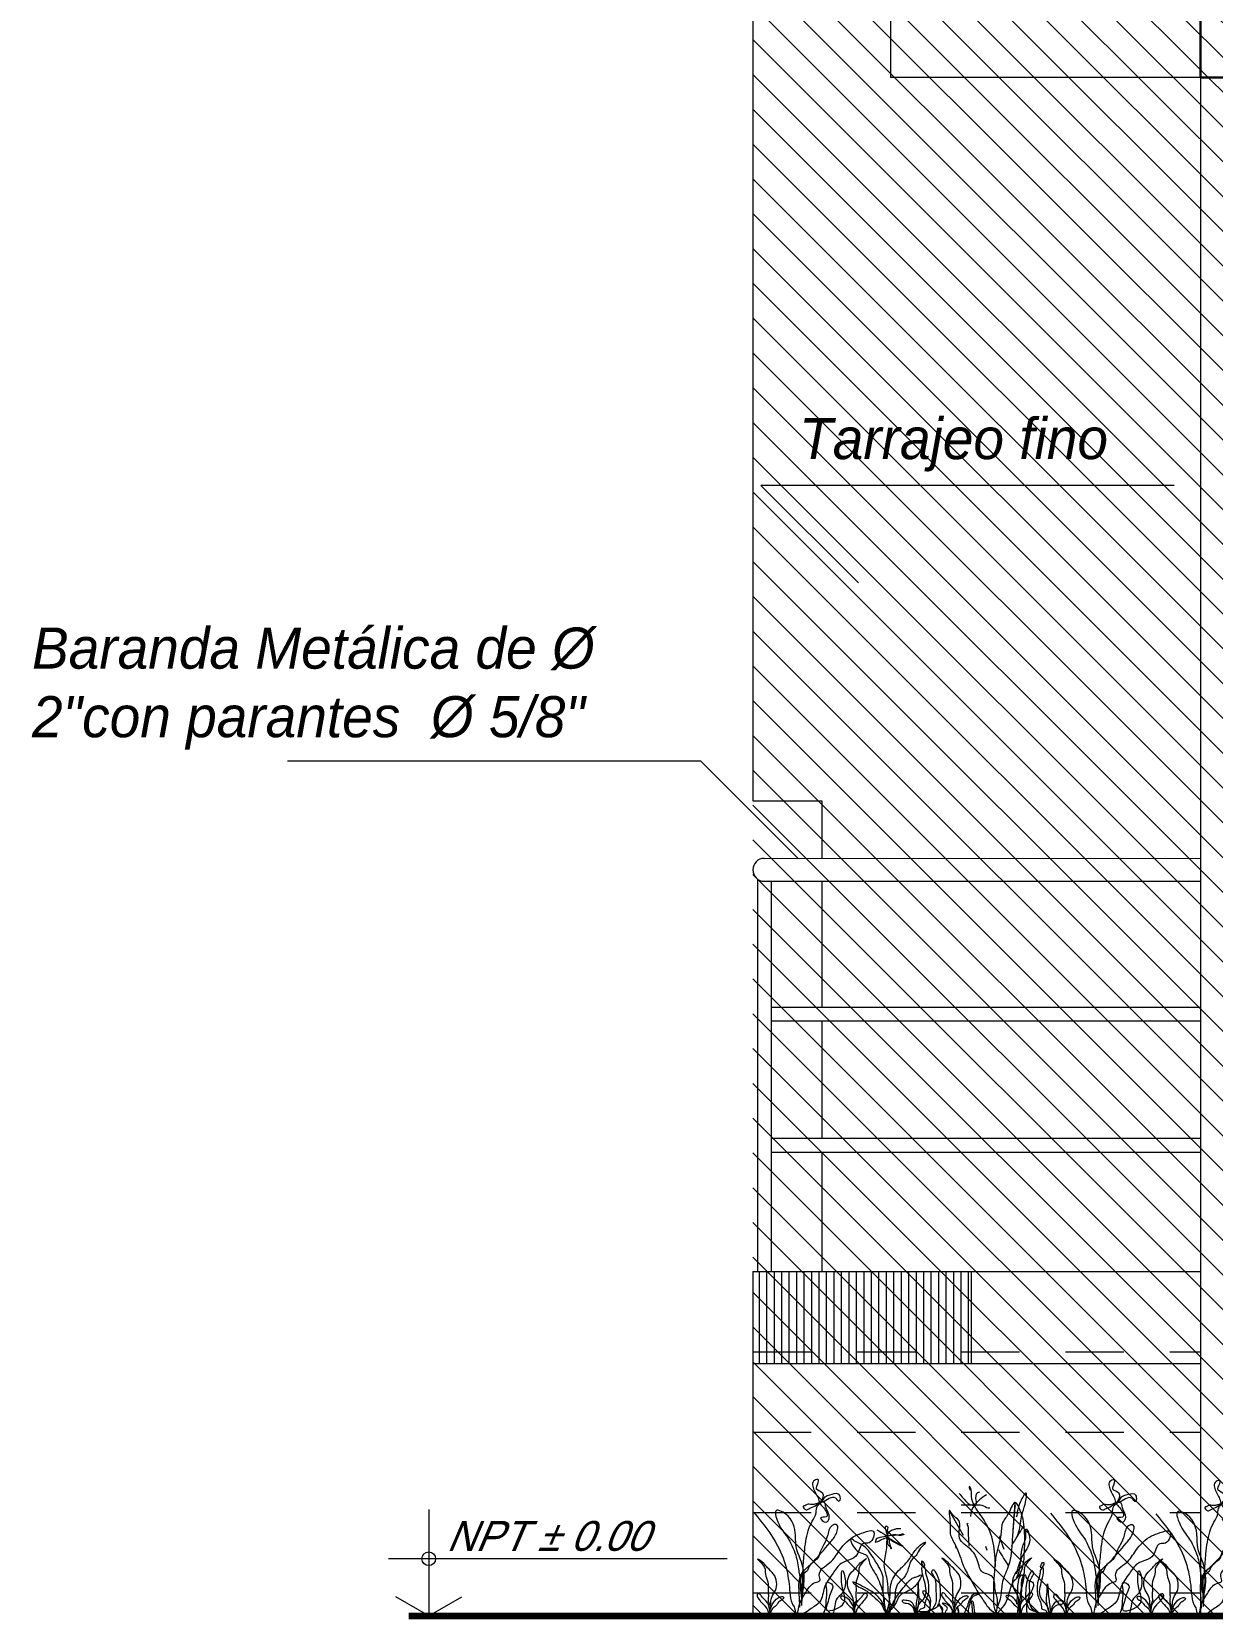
# Model space of a CAD drawing. Header units: millimetres. Extents: x 3779 to 7711, y 1445 to 3132.
# Drawn here: x 3983.797 to 3986.368, y 1451.941 to 1455.395 of the extents above; entities that cross this region are included whole.
import ezdxf

# ---------------------------------------------------------------- set-up
doc = ezdxf.new("R2010")
doc.units = ezdxf.units.MM
doc.linetypes.add('HIDDEN', pattern=[9.525, 6.35, -3.175])
for name, color, linetype, lineweight in [('pluma 0.0', 33, 'Continuous', 0), ('pluma 0.5', 41, 'Continuous', 5), ('pluma 1', 1, 'Continuous', 9), ('pluma 12', 30, 'Continuous', 120), ('pluma 3', 251, 'Continuous', 30), ('proyecciones', 32, 'HIDDEN', 9), ('TEXTO', 7, 'Continuous', 9), ('TEXTURAS', 35, 'Continuous', 5), ('VEJETACION', 3, 'Continuous', 9)]:
    doc.layers.add(name, color=color, linetype=linetype, lineweight=lineweight)
doc.styles.add('nombreambiente', font='stylu.ttf', dxfattribs={"oblique": 20})
doc.styles.get("Standard").update_dxf_attribs({"font": 'arial.ttf'})

# ---------------------------------------------------------------- blocks, each defined once
blk = doc.blocks.new('JGJGHJ')
at = {"layer": 'VEJETACION', "color": 84, "linetype": 'Continuous', "lineweight": 5, "ltscale": 0.1}
for p, q in [((1136.4493, 440.5533), (1136.4448, 440.4939)), ((1136.3074, 440.5352), (1136.3366, 440.4833)), ((1136.3457, 440.5081), (1136.3477, 440.5094)), ((1136.3484, 440.4998), (1136.3457, 440.5081)), ((1136.3485, 440.487), (1136.3484, 440.4998)), ((1136.3499, 440.4593), (1136.3485, 440.487)), ((1136.4164, 440.4783), (1136.4176, 440.4819)), ((1136.426, 440.4522), (1136.4164, 440.4783)), ((1136.3216, 440.4546), (1136.3206, 440.4582)), ((1136.3892, 440.45), (1136.3865, 440.4582))]:
    blk.add_line(p, q, dxfattribs=at)
for points in [[(1135.9813, 440.3262), (1135.9801, 440.3543), (1135.983, 440.3949), (1136.0048, 440.42), (1136.0472, 440.4671), (1136.0607, 440.487), (1136.0616, 440.5057), (1136.0543, 440.5057), (1136.042, 440.4837), (1136.0337, 440.4629), (1136.0275, 440.4514), (1136.0203, 440.4336), (1136.0006, 440.4137), (1135.9976, 440.4064), (1135.9872, 440.397), (1135.9853, 440.3574), (1135.9903, 440.3981), (1135.9733, 440.4584), (1135.9711, 440.4886), (1135.9448, 440.5332), (1135.9312, 440.5373), (1135.9387, 440.5009), (1135.9576, 440.4729), (1135.9639, 440.4604), (1135.9724, 440.4396), (1135.9788, 440.4063), (1135.9831, 440.3772), (1135.9854, 440.3314), (1135.9864, 440.3449), (1135.9882, 440.4095), (1135.9911, 440.4449), (1135.9941, 440.4699), (1136.0084, 440.5138), (1136.0167, 440.5315), (1136.0197, 440.5471), (1136.0218, 440.5492), (1136.0239, 440.5513), (1136.027, 440.5534), (1136.0363, 440.567), (1136.0467, 440.5712), (1136.0644, 440.5734), (1136.0686, 440.5661), (1136.0666, 440.5568), (1136.0595, 440.5635), (1136.0448, 440.5628), (1136.0312, 440.5555), (1136.0259, 440.5545), (1136.0066, 440.5497), (1135.997, 440.5502), (1135.992, 440.5474), (1135.9885, 440.5459), (1135.9948, 440.5387), (1136.001, 440.5408), (1136.0052, 440.5429), (1136.0176, 440.5492), (1136.0228, 440.5534), (1136.028, 440.5576), (1136.0311, 440.5743), (1136.0177, 440.5835), (1136.021, 440.5976), (1136.0215, 440.6034), (1136.0132, 440.6023), (1136.0123, 440.5815), (1136.0228, 440.5586), (1136.0239, 440.5544), (1136.0326, 440.5431), (1136.0383, 440.5228), (1136.0261, 440.5211), (1136.0387, 440.5118), (1136.0439, 440.516), (1136.0374, 440.5472), (1136.0353, 440.5535), (1136.028, 440.5545), (1136.0249, 440.5534)], [(1136.3281, 440.5742), (1136.347, 440.5532), (1136.3517, 440.5497), (1136.3611, 440.5486), (1136.3775, 440.5486), (1136.3916, 440.5429), (1136.3951, 440.5429)], [(1136.4075, 440.414), (1136.4025, 440.4667), (1136.3823, 440.5158), (1136.3551, 440.5684), (1136.3527, 440.586), (1136.3503, 440.5895), (1136.3515, 440.5813)], [(1136.3726, 440.5767), (1136.368, 440.5755), (1136.3645, 440.5591), (1136.3646, 440.5497), (1136.3587, 440.5439), (1136.3564, 440.5403), (1136.3541, 440.5333), (1136.353, 440.5239)], [(1136.6267, 440.3257), (1136.6255, 440.3538), (1136.6284, 440.3944), (1136.6502, 440.4195), (1136.6927, 440.4666), (1136.7061, 440.4865), (1136.707, 440.5052), (1136.6997, 440.5052), (1136.6874, 440.4833), (1136.6791, 440.4624), (1136.6729, 440.4509), (1136.6657, 440.4332), (1136.646, 440.4133), (1136.643, 440.406), (1136.6326, 440.3965), (1136.6307, 440.357), (1136.6357, 440.3976), (1136.6187, 440.4579), (1136.6165, 440.4881), (1136.5902, 440.5327), (1136.5766, 440.5368), (1136.5841, 440.5004), (1136.603, 440.4724), (1136.6093, 440.4599), (1136.6178, 440.4392), (1136.6242, 440.4059), (1136.6285, 440.3767), (1136.6309, 440.3309), (1136.6318, 440.3445), (1136.6336, 440.409), (1136.6365, 440.4445), (1136.6395, 440.4695), (1136.6539, 440.5133), (1136.6621, 440.531), (1136.6651, 440.5467), (1136.6672, 440.5488), (1136.6693, 440.5509), (1136.6724, 440.553), (1136.6817, 440.5665), (1136.6921, 440.5708), (1136.7098, 440.5729), (1136.714, 440.5657), (1136.712, 440.5563), (1136.7049, 440.563), (1136.6903, 440.5624), (1136.6766, 440.5551), (1136.6714, 440.554), (1136.652, 440.5492), (1136.6424, 440.5497), (1136.6374, 440.5469), (1136.6339, 440.5455), (1136.6402, 440.5382), (1136.6464, 440.5403), (1136.6506, 440.5424), (1136.663, 440.5487), (1136.6682, 440.5529), (1136.6734, 440.5571), (1136.6765, 440.5738), (1136.6631, 440.5831), (1136.6664, 440.5972), (1136.6669, 440.6029), (1136.6586, 440.6018), (1136.6577, 440.581), (1136.6682, 440.5581), (1136.6693, 440.554), (1136.678, 440.5426), (1136.6837, 440.5224), (1136.6715, 440.5207), (1136.6841, 440.5114), (1136.6893, 440.5156), (1136.6829, 440.5468), (1136.6807, 440.553), (1136.6734, 440.554), (1136.6703, 440.5529)], [(1136.8559, 440.324), (1136.8547, 440.3521), (1136.8577, 440.3927), (1136.8794, 440.4178), (1136.9219, 440.4649), (1136.9353, 440.4848), (1136.9363, 440.5035), (1136.929, 440.5035), (1136.9166, 440.4816), (1136.9084, 440.4607), (1136.9022, 440.4492), (1136.895, 440.4315), (1136.8753, 440.4116), (1136.8722, 440.4043), (1136.8618, 440.3948), (1136.8599, 440.3553), (1136.8649, 440.3959), (1136.8479, 440.4562), (1136.8457, 440.4864), (1136.8194, 440.531), (1136.8058, 440.5351), (1136.8133, 440.4987), (1136.8322, 440.4707), (1136.8386, 440.4582), (1136.847, 440.4375), (1136.8534, 440.4042), (1136.8577, 440.375), (1136.8601, 440.3292), (1136.861, 440.3428), (1136.8628, 440.4073), (1136.8657, 440.4428), (1136.8687, 440.4678), (1136.8831, 440.5116), (1136.8913, 440.5293), (1136.8944, 440.545), (1136.8964, 440.5471), (1136.8985, 440.5492), (1136.9016, 440.5513), (1136.9109, 440.5649), (1136.9213, 440.5691), (1136.939, 440.5713), (1136.9432, 440.564), (1136.9412, 440.5546), (1136.9341, 440.5613), (1136.9195, 440.5607), (1136.9058, 440.5534), (1136.9006, 440.5523), (1136.8812, 440.5475), (1136.8717, 440.548), (1136.8666, 440.5452), (1136.8631, 440.5438), (1136.8694, 440.5365), (1136.8756, 440.5386), (1136.8798, 440.5407), (1136.8923, 440.5471), (1136.8975, 440.5512), (1136.9026, 440.5554), (1136.9057, 440.5721), (1136.8923, 440.5814), (1136.8956, 440.5955), (1136.8962, 440.6012), (1136.8878, 440.6001), (1136.8869, 440.5793), (1136.8974, 440.5565), (1136.8985, 440.5523), (1136.9072, 440.5409), (1136.9129, 440.5207), (1136.9008, 440.519), (1136.9133, 440.5097), (1136.9185, 440.5139), (1136.9121, 440.5451), (1136.91, 440.5513), (1136.9027, 440.5523), (1136.8995, 440.5513)], [(1136.4093, 440.3117), (1136.4099, 440.3193), (1136.4118, 440.3421), (1136.4067, 440.3644), (1136.4003, 440.3931), (1136.3769, 440.4045), (1136.3703, 440.4209), (1136.3537, 440.4518), (1136.329, 440.477), (1136.3272, 440.5155), (1136.314, 440.528), (1136.3077, 440.5369), (1136.3085, 440.5102), (1136.3089, 440.4861), (1136.3203, 440.4608), (1136.3296, 440.4385), (1136.3379, 440.4155), (1136.3536, 440.3859), (1136.3715, 440.355), (1136.3868, 440.3324), (1136.3987, 440.3189), (1136.4109, 440.3114), (1136.4103, 440.3124), (1136.4116, 440.3147)], [(1136.3879, 440.571), (1136.3727, 440.5603), (1136.3599, 440.5497), (1136.3505, 440.5485), (1136.3458, 440.5485), (1136.3329, 440.5484)], [(1136.4101, 440.3108), (1136.4149, 440.3168), (1136.429, 440.3347), (1136.4372, 440.3561), (1136.4478, 440.3835), (1136.456, 440.3918), (1136.4643, 440.4061), (1136.4701, 440.4394), (1136.4711, 440.4691), (1136.4673, 440.5177), (1136.4612, 440.5367), (1136.4504, 440.5545), (1136.4363, 440.5318), (1136.4233, 440.5116), (1136.4187, 440.4842), (1136.4141, 440.4605), (1136.4083, 440.4367), (1136.4049, 440.4034), (1136.4027, 440.3678), (1136.4028, 440.3405), (1136.4053, 440.3227), (1136.4113, 440.3096), (1136.4113, 440.3108), (1136.4137, 440.312)], [(1136.4498, 440.5478), (1136.4437, 440.4725), (1136.4358, 440.4168), (1136.4229, 440.3824), (1136.4181, 440.348), (1136.4133, 440.3316), (1136.4101, 440.3234)], [(1135.8817, 440.5317), (1135.9329, 440.46), (1135.9528, 440.4061), (1135.9596, 440.3586), (1135.9647, 440.3341), (1135.9696, 440.3243), (1135.9713, 440.3178), (1135.9729, 440.3145)], [(1136.5272, 440.5312), (1136.5783, 440.4595), (1136.5982, 440.4056), (1136.605, 440.3582), (1136.6101, 440.3337), (1136.615, 440.3239), (1136.6167, 440.3173), (1136.6184, 440.3141)], [(1136.7564, 440.5295), (1136.8075, 440.4578), (1136.8274, 440.4039), (1136.8342, 440.3565), (1136.8393, 440.332), (1136.8443, 440.3222), (1136.8459, 440.3156), (1136.8476, 440.3124)], [(1135.9754, 440.3087), (1135.9771, 440.3161), (1135.9823, 440.3383), (1135.994, 440.3581), (1136.0148, 440.3801), (1136.0247, 440.3846), (1136.0236, 440.3957), (1136.0467, 440.4235), (1136.0677, 440.4503), (1136.102, 440.4821), (1136.1206, 440.4891), (1136.1412, 440.4917), (1136.1323, 440.4666), (1136.1198, 440.465), (1136.1055, 440.4405), (1136.0712, 440.4215), (1136.0535, 440.4003), (1136.0348, 440.3691), (1136.0246, 440.3383), (1136.0032, 440.3214), (1135.9877, 440.3123), (1135.9737, 440.3089), (1135.9747, 440.3096), (1135.9741, 440.3122)], [(1136.1699, 440.3052), (1136.1668, 440.3232), (1136.1526, 440.3482), (1136.1224, 440.3691), (1136.0963, 440.3809), (1136.1104, 440.37), (1136.1174, 440.367), (1136.1275, 440.3611), (1136.1456, 440.3461), (1136.1597, 440.3312), (1136.1617, 440.3272), (1136.1738, 440.3102), (1136.1798, 440.3233), (1136.1847, 440.3363), (1136.2066, 440.3685), (1136.2195, 440.3836), (1136.2285, 440.3906), (1136.2355, 440.3927), (1136.2465, 440.3957), (1136.2455, 440.3927), (1136.2366, 440.3777), (1136.2296, 440.3696), (1136.2146, 440.3605), (1136.1987, 440.3514), (1136.1907, 440.3364), (1136.1798, 440.3213), (1136.1758, 440.3173), (1136.1718, 440.3122), (1136.1747, 440.3313), (1136.1805, 440.3804), (1136.1994, 440.4095), (1136.2163, 440.4266), (1136.2322, 440.4497), (1136.2522, 440.4669), (1136.2542, 440.4679), (1136.2412, 440.4508), (1136.2343, 440.4387), (1136.2263, 440.4317), (1136.2174, 440.4096), (1136.2075, 440.3905), (1136.1965, 440.3795), (1136.1896, 440.3644), (1136.1788, 440.3273), (1136.1738, 440.3253), (1136.1718, 440.3212), (1136.1625, 440.3713), (1136.1624, 440.3923), (1136.1441, 440.4292), (1136.1209, 440.4592), (1136.0998, 440.4711), (1136.0928, 440.475), (1136.1029, 440.4521), (1136.116, 440.4441), (1136.1261, 440.4392), (1136.1332, 440.4222), (1136.1433, 440.4032), (1136.1494, 440.3922), (1136.1575, 440.3732), (1136.1646, 440.3422), (1136.1657, 440.3302), (1136.1678, 440.3182), (1136.1708, 440.3122), (1136.1728, 440.3142), (1136.1746, 440.3553), (1136.1724, 440.3833), (1136.1652, 440.4177), (1136.1701, 440.4514), (1136.171, 440.4674), (1136.1769, 440.4915), (1136.1859, 440.4956), (1136.1889, 440.4966), (1136.1919, 440.4976), (1136.1939, 440.4976), (1136.1989, 440.4976), (1136.2009, 440.4976)], [(1136.1486, 440.4947), (1136.1665, 440.4843), (1136.1818, 440.4717), (1136.2013, 440.4608), (1136.2039, 440.4598), (1136.1713, 440.4796), (1136.2027, 440.4855), (1136.2054, 440.486), (1136.2069, 440.4855), (1136.208, 440.4855), (1136.2059, 440.4839), (1136.1902, 440.4839), (1136.1686, 440.4801), (1136.1513, 440.4768), (1136.1477, 440.4747), (1136.1461, 440.47), (1136.1456, 440.4689), (1136.154, 440.4711), (1136.166, 440.4764), (1136.1708, 440.479), (1136.1718, 440.4806), (1136.1717, 440.489), (1136.1717, 440.5021), (1136.1701, 440.5026), (1136.1723, 440.4785), (1136.1718, 440.4727), (1136.1724, 440.4644), (1136.1745, 440.4617), (1136.1777, 440.4581), (1136.1788, 440.4549), (1136.1798, 440.4534), (1136.1809, 440.4539), (1136.1798, 440.4565), (1136.1782, 440.4612), (1136.1761, 440.468), (1136.175, 440.4754), (1136.1734, 440.4764), (1136.1729, 440.478), (1136.1723, 440.4796)], [(1136.4421, 440.4594), (1136.4681, 440.5021)], [(1136.6208, 440.3082), (1136.6225, 440.3156), (1136.6278, 440.3378), (1136.6394, 440.3576), (1136.6602, 440.3796), (1136.6701, 440.3841), (1136.669, 440.3952), (1136.6921, 440.4231), (1136.7131, 440.4498), (1136.7474, 440.4816), (1136.766, 440.4887), (1136.7866, 440.4912), (1136.7777, 440.4661), (1136.7652, 440.4645), (1136.7509, 440.44), (1136.7166, 440.421), (1136.6989, 440.3998), (1136.6802, 440.3687), (1136.6701, 440.3378), (1136.6486, 440.321), (1136.6331, 440.3118), (1136.6191, 440.3084), (1136.6201, 440.3092), (1136.6195, 440.3118)], [(1136.85, 440.3065), (1136.8518, 440.3139), (1136.857, 440.3362), (1136.8687, 440.3559), (1136.8894, 440.378), (1136.8994, 440.3824), (1136.8982, 440.3935), (1136.9214, 440.4214), (1136.9423, 440.4481), (1136.9766, 440.4799), (1136.9952, 440.487), (1137.0159, 440.4895), (1137.0069, 440.4644), (1136.9944, 440.4628), (1136.9801, 440.4383), (1136.9458, 440.4193), (1136.9281, 440.3981), (1136.9094, 440.367), (1136.8993, 440.3361), (1136.8778, 440.3193), (1136.8623, 440.3101), (1136.8484, 440.3067), (1136.8493, 440.3075), (1136.8488, 440.3101)], [(1136.4358, 440.4168), (1136.4143, 440.451)], [(1135.9152, 440.305), (1135.9156, 440.3176), (1135.9213, 440.3324), (1135.9338, 440.3466), (1135.9412, 440.3493), (1135.9438, 440.3493), (1135.9459, 440.3482), (1135.9438, 440.3435), (1135.9355, 440.3377), (1135.9308, 440.3314), (1135.9234, 440.325), (1135.9182, 440.3161), (1135.9162, 440.3072), (1135.9156, 440.3192), (1135.9076, 440.3396), (1135.8992, 440.3485), (1135.8939, 440.3548), (1135.8902, 440.3553), (1135.8886, 440.3537), (1135.895, 440.3401), (1135.8966, 440.338), (1135.9093, 440.3234), (1135.9125, 440.3161), (1135.9162, 440.3072), (1135.9162, 440.3093), (1135.9176, 440.3303), (1135.9202, 440.3481), (1135.928, 440.3628), (1135.9241, 440.3985), (1135.9109, 440.4121), (1135.9025, 440.4215), (1135.8893, 440.4308), (1135.9041, 440.4131), (1135.9063, 440.3984), (1135.9116, 440.3816), (1135.9122, 440.3601), (1135.9128, 440.3507), (1135.9134, 440.336), (1135.9155, 440.3323), (1135.9166, 440.3255), (1135.9161, 440.3203), (1135.9157, 440.3056)], [(1136.1012, 440.306), (1136.1007, 440.3186), (1136.0948, 440.3333), (1136.0821, 440.3474), (1136.0748, 440.35), (1136.0721, 440.35), (1136.07, 440.3489), (1136.0722, 440.3442), (1136.0806, 440.3385), (1136.0854, 440.3322), (1136.0927, 440.3259), (1136.098, 440.317), (1136.1002, 440.3081), (1136.1006, 440.3202), (1136.1084, 440.3407), (1136.1168, 440.3497), (1136.122, 440.356), (1136.1257, 440.3565), (1136.1272, 440.355), (1136.121, 440.3413), (1136.1194, 440.3392), (1136.1069, 440.3244), (1136.1038, 440.3171), (1136.1002, 440.3081), (1136.1002, 440.3102), (1136.0985, 440.3312), (1136.0958, 440.349), (1136.0878, 440.3637), (1136.0913, 440.3994), (1136.1044, 440.4131), (1136.1127, 440.4226), (1136.1258, 440.4321), (1136.1112, 440.4142), (1136.1092, 440.3995), (1136.104, 440.3827), (1136.1036, 440.3611), (1136.1031, 440.3517), (1136.1027, 440.337), (1136.1006, 440.3333), (1136.0996, 440.3265), (1136.1001, 440.3212), (1136.1007, 440.3066)], [(1136.232, 440.3088), (1136.2277, 440.3256), (1136.2135, 440.3344), (1136.2056, 440.337), (1136.2046, 440.3407), (1136.2151, 440.3413), (1136.224, 440.3382), (1136.2272, 440.334), (1136.2304, 440.3267), (1136.2325, 440.312), (1136.2325, 440.3109), (1136.2367, 440.3193), (1136.2403, 440.332), (1136.2533, 440.3488), (1136.2559, 440.3677), (1136.2472, 440.4107), (1136.2483, 440.4149), (1136.253, 440.4149), (1136.2466, 440.4264), (1136.2461, 440.4254), (1136.2535, 440.4113), (1136.2552, 440.4013), (1136.2605, 440.3819), (1136.2616, 440.3698), (1136.2607, 440.3557), (1136.2529, 440.3299), (1136.2524, 440.3257), (1136.244, 440.322), (1136.2383, 440.3152), (1136.2362, 440.3136), (1136.2394, 440.3136), (1136.254, 440.3147), (1136.2713, 440.3242), (1136.2791, 440.3463), (1136.2779, 440.3652), (1136.2757, 440.3888), (1136.2704, 440.4071), (1136.2714, 440.4077), (1136.2762, 440.4035), (1136.2869, 440.36), (1136.2869, 440.3511), (1136.2839, 440.3353), (1136.2787, 440.3253), (1136.274, 440.3227), (1136.2472, 440.3162), (1136.2383, 440.3167), (1136.232, 440.3151), (1136.2304, 440.3135), (1136.2304, 440.3125), (1136.2387, 440.3288), (1136.2407, 440.355), (1136.239, 440.3797), (1136.2366, 440.3471), (1136.2345, 440.333), (1136.2335, 440.3235), (1136.2325, 440.3172), (1136.233, 440.3151)], [(1136.3166, 440.3072), (1136.317, 440.3198), (1136.3227, 440.3345), (1136.3353, 440.3487), (1136.3426, 440.3514), (1136.3452, 440.3514), (1136.3473, 440.3504), (1136.3452, 440.3456), (1136.3369, 440.3398), (1136.3322, 440.3335), (1136.3249, 440.3272), (1136.3197, 440.3182), (1136.3176, 440.3093), (1136.317, 440.3213), (1136.309, 440.3418), (1136.3006, 440.3506), (1136.2953, 440.3569), (1136.2916, 440.3574), (1136.2901, 440.3558), (1136.2964, 440.3422), (1136.298, 440.3401), (1136.3107, 440.3255), (1136.3139, 440.3182), (1136.3176, 440.3093), (1136.3176, 440.3114), (1136.3191, 440.3324), (1136.3216, 440.3502), (1136.3294, 440.365), (1136.3255, 440.4006), (1136.3123, 440.4142), (1136.3039, 440.4236), (1136.2907, 440.433), (1136.3055, 440.4152), (1136.3077, 440.4005), (1136.313, 440.3838), (1136.3137, 440.3622), (1136.3142, 440.3528), (1136.3148, 440.3381), (1136.317, 440.3345), (1136.318, 440.3276), (1136.3175, 440.3224), (1136.3171, 440.3077)], [(1136.4615, 440.3079), (1136.4609, 440.3205), (1136.455, 440.3352), (1136.4423, 440.3493), (1136.435, 440.3519), (1136.4323, 440.3519), (1136.4303, 440.3508), (1136.4324, 440.3461), (1136.4408, 440.3404), (1136.4456, 440.3341), (1136.4529, 440.3278), (1136.4582, 440.3189), (1136.4604, 440.31), (1136.4609, 440.3221), (1136.4686, 440.3426), (1136.477, 440.3516), (1136.4822, 440.3579), (1136.4859, 440.3584), (1136.4874, 440.3569), (1136.4812, 440.3432), (1136.4797, 440.3411), (1136.4671, 440.3263), (1136.464, 440.319), (1136.4604, 440.31), (1136.4604, 440.3121), (1136.4587, 440.3331), (1136.456, 440.3509), (1136.448, 440.3656), (1136.4515, 440.4013), (1136.4646, 440.415), (1136.4729, 440.4245), (1136.486, 440.434), (1136.4714, 440.4161), (1136.4694, 440.4014), (1136.4642, 440.3846), (1136.4638, 440.363), (1136.4633, 440.3536), (1136.4629, 440.3389), (1136.4608, 440.3352), (1136.4598, 440.3284), (1136.4603, 440.3231), (1136.4609, 440.3085)], [(1136.5283, 440.3065), (1136.5324, 440.3233), (1136.5465, 440.3323), (1136.5544, 440.335), (1136.5554, 440.3387), (1136.5449, 440.3391), (1136.536, 440.3359), (1136.5329, 440.3317), (1136.5297, 440.3244), (1136.5277, 440.3097), (1136.5277, 440.3086), (1136.5235, 440.317), (1136.5197, 440.3296), (1136.5065, 440.3463), (1136.5038, 440.3652), (1136.512, 440.4082), (1136.5109, 440.4124), (1136.5062, 440.4124), (1136.5124, 440.424), (1136.5129, 440.4229), (1136.5057, 440.4087), (1136.5042, 440.3987), (1136.499, 440.3793), (1136.498, 440.3672), (1136.4991, 440.3531), (1136.5072, 440.3274), (1136.5077, 440.3232), (1136.5161, 440.3196), (1136.5219, 440.3128), (1136.524, 440.3112), (1136.5209, 440.3112), (1136.5062, 440.3122), (1136.4888, 440.3215), (1136.4808, 440.3435), (1136.4818, 440.3624), (1136.4837, 440.386), (1136.4889, 440.4044), (1136.4878, 440.4049), (1136.4831, 440.4007), (1136.4729, 440.3571), (1136.4729, 440.3482), (1136.4761, 440.3325), (1136.4815, 440.3225), (1136.4862, 440.3199), (1136.513, 440.3138), (1136.5219, 440.3143), (1136.5282, 440.3128), (1136.5298, 440.3112), (1136.5298, 440.3102), (1136.5213, 440.3264), (1136.5191, 440.3526), (1136.5205, 440.3773), (1136.5233, 440.3448), (1136.5255, 440.3306), (1136.5266, 440.3212), (1136.5277, 440.3149), (1136.5272, 440.3128)], [(1136.5606, 440.3046), (1136.561, 440.3172), (1136.5667, 440.3319), (1136.5792, 440.3461), (1136.5866, 440.3488), (1136.5892, 440.3488), (1136.5913, 440.3478), (1136.5892, 440.343), (1136.5809, 440.3372), (1136.5762, 440.3309), (1136.5689, 440.3246), (1136.5637, 440.3156), (1136.5616, 440.3067), (1136.561, 440.3188), (1136.553, 440.3392), (1136.5446, 440.3481), (1136.5393, 440.3543), (1136.5356, 440.3548), (1136.5341, 440.3532), (1136.5404, 440.3396), (1136.542, 440.3375), (1136.5547, 440.3229), (1136.5579, 440.3156), (1136.5616, 440.3067), (1136.5616, 440.3088), (1136.5631, 440.3298), (1136.5656, 440.3476), (1136.5734, 440.3624), (1136.5695, 440.398), (1136.5563, 440.4116), (1136.5479, 440.421), (1136.5347, 440.4304), (1136.5495, 440.4126), (1136.5517, 440.3979), (1136.557, 440.3812), (1136.5576, 440.3597), (1136.5582, 440.3502), (1136.5588, 440.3355), (1136.5609, 440.3319), (1136.562, 440.3251), (1136.5615, 440.3198), (1136.5611, 440.3051)], [(1136.7467, 440.3056), (1136.7461, 440.3182), (1136.7402, 440.3328), (1136.7275, 440.3469), (1136.7202, 440.3495), (1136.7175, 440.3495), (1136.7154, 440.3484), (1136.7176, 440.3437), (1136.726, 440.338), (1136.7308, 440.3317), (1136.7381, 440.3255), (1136.7434, 440.3166), (1136.7456, 440.3077), (1136.7461, 440.3197), (1136.7538, 440.3402), (1136.7622, 440.3492), (1136.7674, 440.3555), (1136.7711, 440.3561), (1136.7726, 440.3545), (1136.7664, 440.3408), (1136.7649, 440.3387), (1136.7523, 440.324), (1136.7492, 440.3166), (1136.7456, 440.3077), (1136.7456, 440.3098), (1136.7439, 440.3307), (1136.7412, 440.3486), (1136.7332, 440.3632), (1136.7367, 440.3989), (1136.7498, 440.4126), (1136.7581, 440.4221), (1136.7712, 440.4316), (1136.7566, 440.4137), (1136.7546, 440.399), (1136.7494, 440.3822), (1136.749, 440.3607), (1136.7485, 440.3512), (1136.7481, 440.3365), (1136.746, 440.3328), (1136.745, 440.326), (1136.7455, 440.3208), (1136.7461, 440.3061)]]:
    blk.add_spline(points, degree=3, dxfattribs=at)
for points, knots in [([(1136.4528, 440.4775), (1136.455, 440.4818), (1136.4619, 440.4977), (1136.4626, 440.5253), (1136.4721, 440.5471), (1136.4786, 440.5867), (1136.4554, 440.5489), (1136.4551, 440.5328), (1136.4526, 440.5224)], [0.1792242, 0.1792242, 0.1792242, 0.1792242, 0.1937143, 0.2311012, 0.2550797, 0.2793033, 0.3016037, 0.3367139, 0.3367139, 0.3367139, 0.3367139]), ([(1136.4533, 440.3903), (1136.454, 440.3917), (1136.4641, 440.4109), (1136.4601, 440.4388), (1136.4688, 440.4653), (1136.4741, 440.4757), (1136.4731, 440.4855), (1136.4732, 440.5032), (1136.4879, 440.4702), (1136.4693, 440.4472), (1136.457, 440.4188), (1136.4538, 440.4025), (1136.4532, 440.3991)], [1.6937456, 1.6937456, 1.6937456, 1.6937456, 1.6984352, 1.7590359, 1.7699303, 1.7833718, 1.7914099, 1.8029502, 1.8157902, 1.8572899, 1.8958941, 1.9063034, 1.9063034, 1.9063034, 1.9063034]), ([(1136.0305, 440.3076), (1136.0326, 440.312), (1136.0384, 440.3242), (1136.0388, 440.3468), (1136.0411, 440.3637), (1136.0357, 440.3853), (1136.0554, 440.3762), (1136.0505, 440.3631), (1136.045, 440.3508), (1136.0431, 440.3367), (1136.0312, 440.3109), (1136.094, 440.332), (1136.0687, 440.3641), (1136.0728, 440.4206), (1136.0846, 440.375), (1136.075, 440.3569), (1136.0594, 440.3433), (1136.0574, 440.3286), (1136.0536, 440.3093), (1136.0483, 440.305)], [0, 0, 0, 0, 0.0145093, 0.0403953, 0.0638316, 0.0738756, 0.0888556, 0.0967471, 0.1122925, 0.1296184, 0.1423434, 0.1791755, 0.2238299, 0.2540448, 0.2770528, 0.3131152, 0.3194303, 0.337077, 0.3599249, 0.3599249, 0.3599249, 0.3599249]), ([(1136.6759, 440.3072), (1136.678, 440.3116), (1136.6838, 440.3238), (1136.6842, 440.3464), (1136.6865, 440.3632), (1136.6811, 440.3849), (1136.7008, 440.3757), (1136.6959, 440.3626), (1136.6904, 440.3503), (1136.6885, 440.3362), (1136.6766, 440.3105), (1136.7395, 440.3315), (1136.7141, 440.3636), (1136.7182, 440.4201), (1136.73, 440.3746), (1136.7204, 440.3565), (1136.7048, 440.3429), (1136.7028, 440.3284), (1136.6992, 440.3096), (1136.6943, 440.305)], [0, 0, 0, 0, 0.0145093, 0.0403953, 0.0638316, 0.0738756, 0.0888556, 0.0967471, 0.1122925, 0.1296184, 0.1423434, 0.1791755, 0.2238299, 0.2540448, 0.2770528, 0.3131152, 0.3194303, 0.337077, 0.359131, 0.359131, 0.359131, 0.359131]), ([(1136.7908, 440.305), (1136.7909, 440.3055), (1136.7905, 440.3148), (1136.7927, 440.3264), (1136.7928, 440.3463), (1136.8082, 440.365), (1136.8052, 440.3941), (1136.7859, 440.4082), (1136.7782, 440.4198), (1136.7541, 440.4356), (1136.7827, 440.413), (1136.779, 440.3953), (1136.7889, 440.3785), (1136.7859, 440.3619), (1136.7883, 440.347), (1136.7855, 440.3366), (1136.791, 440.3296), (1136.7915, 440.3239), (1136.7903, 440.3156), (1136.7903, 440.3094), (1136.7903, 440.305)], [0.227685, 0.227685, 0.227685, 0.227685, 0.2297011, 0.2507489, 0.2687815, 0.2854514, 0.3213213, 0.3402531, 0.3528934, 0.3690643, 0.3921814, 0.407023, 0.4246157, 0.4461357, 0.4555953, 0.4702969, 0.474528, 0.4814296, 0.4867031, 0.4997814, 0.4997814, 0.4997814, 0.4997814]), ([(1136.4536, 440.3329), (1136.4542, 440.3357), (1136.4568, 440.3554), (1136.454, 440.3917), (1136.4688, 440.3987), (1136.4627, 440.369), (1136.4613, 440.349), (1136.4577, 440.3276), (1136.4537, 440.3137), (1136.4641, 440.3035), (1136.4602, 440.3346), (1136.4622, 440.3507), (1136.4648, 440.3711), (1136.4687, 440.3833), (1136.4709, 440.4057), (1136.4754, 440.3835), (1136.4974, 440.3817), (1136.4816, 440.3536), (1136.4736, 440.3344), (1136.4754, 440.3195), (1136.4754, 440.3104), (1136.4754, 440.3081), (1136.4754, 440.3073)], [2.0382333, 2.0382333, 2.0382333, 2.0382333, 2.0474859, 2.1038583, 2.1084542, 2.129251, 2.1628675, 2.1818065, 2.1957765, 2.2015201, 2.222475, 2.2466167, 2.2675717, 2.2770411, 2.2920292, 2.3045509, 2.3163788, 2.3470203, 2.3640922, 2.3847617, 2.3893549, 2.3916515, 2.3916515, 2.3916515, 2.3916515]), ([(1136.2491, 440.3079), (1136.255, 440.3112), (1136.2672, 440.3179), (1136.2655, 440.3433), (1136.25, 440.3503), (1136.2492, 440.3668), (1136.2678, 440.3474), (1136.2654, 440.3334), (1136.2606, 440.3119), (1136.2761, 440.3068), (1136.2947, 440.3073), (1136.2926, 440.3277), (1136.2851, 440.3296), (1136.2801, 440.327), (1136.2846, 440.3378), (1136.2858, 440.328), (1136.2902, 440.3224), (1136.292, 440.3146), (1136.293, 440.3049), (1136.301, 440.308), (1136.2962, 440.317), (1136.3067, 440.3253), (1136.2966, 440.3294), (1136.2907, 440.336), (1136.3065, 440.3339), (1136.3123, 440.3243), (1136.3136, 440.313), (1136.3126, 440.3067), (1136.3135, 440.305)], [0, 0, 0, 0, 0.0190631, 0.0390751, 0.0609662, 0.0651734, 0.0786481, 0.1041588, 0.1199359, 0.1309978, 0.1477208, 0.1647541, 0.1679551, 0.1706381, 0.1767941, 0.1812877, 0.1888183, 0.2013194, 0.206984, 0.2103121, 0.2209479, 0.2278061, 0.2408305, 0.2434606, 0.2481966, 0.2705155, 0.2768482, 0.2843473, 0.2843473, 0.2843473, 0.2843473]), ([(1136.3189, 440.305), (1136.3209, 440.3061), (1136.3282, 440.3117), (1136.3267, 440.3186), (1136.324, 440.3283), (1136.3295, 440.3148), (1136.3223, 440.3035), (1136.3399, 440.3069), (1136.3408, 440.3191), (1136.3468, 440.3275), (1136.349, 440.339), (1136.3535, 440.3475), (1136.3587, 440.3563), (1136.3655, 440.3557), (1136.3683, 440.3556), (1136.3735, 440.3533), (1136.3682, 440.3542), (1136.3651, 440.3521), (1136.3605, 440.3513), (1136.3568, 440.348), (1136.3533, 440.3435), (1136.3514, 440.3359), (1136.3499, 440.3276), (1136.3471, 440.319), (1136.3472, 440.307), (1136.3562, 440.3078), (1136.3584, 440.3148), (1136.3563, 440.3234), (1136.3571, 440.332), (1136.354, 440.339), (1136.3573, 440.341), (1136.3584, 440.3359), (1136.3597, 440.3308), (1136.3607, 440.3229), (1136.3607, 440.3144), (1136.3681, 440.3117), (1136.3721, 440.3111), (1136.3755, 440.3075), (1136.3754, 440.3089), (1136.3754, 440.3091)], [0.291158, 0.291158, 0.291158, 0.291158, 0.2968189, 0.3110572, 0.3132257, 0.3208833, 0.3329791, 0.3443383, 0.3528353, 0.3672007, 0.3748583, 0.3870919, 0.3975073, 0.4006648, 0.406031, 0.408384, 0.4115412, 0.4148691, 0.4210279, 0.4243966, 0.4296567, 0.4379725, 0.44767, 0.4541753, 0.4671859, 0.4714285, 0.4761329, 0.4866641, 0.4977581, 0.5035431, 0.5047196, 0.5070718, 0.5146018, 0.5241264, 0.5300063, 0.5384901, 0.5424974, 0.5455653, 0.5460912, 0.5460912, 0.5460912, 0.5460912]), ([(1136.7907, 440.305), (1136.7904, 440.3059), (1136.7908, 440.3246), (1136.7856, 440.3355), (1136.7739, 440.3448), (1136.7705, 440.3524), (1136.7651, 440.3539), (1136.76, 440.348), (1136.7674, 440.3412), (1136.7743, 440.3315), (1136.7833, 440.3239), (1136.7866, 440.3158), (1136.7895, 440.3064), (1136.7903, 440.305)], [0.1137996, 0.1137996, 0.1137996, 0.1137996, 0.124636, 0.1465632, 0.1588164, 0.1670148, 0.1707275, 0.1729543, 0.1879815, 0.1906057, 0.2099613, 0.2179544, 0.2250006, 0.2250006, 0.2250006, 0.2250006]), ([(1136.7897, 440.305), (1136.7896, 440.3086), (1136.7897, 440.3174), (1136.7959, 440.3314), (1136.8046, 440.3434), (1136.8141, 440.347), (1136.8183, 440.3474), (1136.8221, 440.3458), (1136.8171, 440.3388), (1136.8099, 440.3372), (1136.8056, 440.3281), (1136.7972, 440.3231), (1136.7927, 440.3158), (1136.7912, 440.3057), (1136.7909, 440.305)], [0.0021339, 0.0021339, 0.0021339, 0.0021339, 0.0126042, 0.0283908, 0.0473512, 0.0551559, 0.0577811, 0.0601289, 0.0652974, 0.0754898, 0.0833623, 0.0930411, 0.1033918, 0.1122731, 0.1122731, 0.1122731, 0.1122731]), ([(1136.0377, 440.305), (1136.0375, 440.3052), (1136.036, 440.3065), (1136.0346, 440.3099), (1136.0317, 440.3115), (1136.0305, 440.3121)], [0.37198645, 0.37198645, 0.37198645, 0.37198645, 0.37257898, 0.37816033, 0.38218566, 0.38218566, 0.38218566, 0.38218566]), ([(1136.6826, 440.305), (1136.6813, 440.3063), (1136.68, 440.3095), (1136.6771, 440.311), (1136.6759, 440.3116)], [0.372686893, 0.372686893, 0.372686893, 0.372686893, 0.378160325, 0.382185658, 0.382185658, 0.382185658, 0.382185658])]:
    blk.add_open_spline(points, degree=3, knots=knots, dxfattribs=at)
blk = doc.blocks.new('ttryt')
at = {"layer": 'pluma 1'}
for p, q in [((1118.6396, 393.5141), (1118.6396, 393.2829)), ((1119.2894, 393.4071), (1118.5516, 393.4071)), ((1118.6396, 393.2829), (1118.5676, 393.3244)), ((1118.6396, 393.2829), (1118.7115, 393.3244))]:
    blk.add_line(p, q, dxfattribs=at)
at = {"layer": 'pluma 1', "linetype": 'Continuous'}
blk.add_circle((1118.6396, 393.4071), 0.015, dxfattribs=at)

msp = doc.modelspace()

# ---------------------------------------------------------------- hatches: boundary and pattern name
at = {"layer": 'pluma 0.0'}
h = msp.add_hatch(dxfattribs=at)
h.set_pattern_fill('LINE', color=256, scale=0.016875, angle=135)
h.set_pattern_definition([(135, (-23111.18941, -8375.24651), (-0.03788545551, -0.03788545551), [])])
h.paths.add_polyline_path([(3985.3676, 1451.9447), (3985.3676, 1466.4947), (3992.3676, 1466.4947), (3992.3676, 1451.9447)])

# ---------------------------------------------------------------- linework, layer by layer
for p, q in [((3985.3676, 1466.4947), (3985.3676, 1453.7197)), ((3985.3676, 1453.7197), (3985.5176, 1453.7197)), ((3985.5176, 1453.7197), (3985.5176, 1453.5943)), ((3985.5176, 1453.5443), (3985.5176, 1453.2702)), ((3985.5176, 1453.2402), (3985.5176, 1452.9847)), ((3985.5176, 1452.9547), (3985.5176, 1452.6947)), ((3985.3813, 1452.6947), (3985.3813, 1452.4944)), ((3985.3975, 1452.6947), (3985.3976, 1452.4944)), ((3985.4138, 1452.6947), (3985.4138, 1452.4944)), ((3985.4301, 1452.6947), (3985.4301, 1452.4944)), ((3985.4464, 1452.6947), (3985.4464, 1452.4944)), ((3985.4626, 1452.6947), (3985.4627, 1452.4944)), ((3985.4789, 1452.6947), (3985.4789, 1452.4944)), ((3985.4952, 1452.6947), (3985.4952, 1452.4944)), ((3985.5114, 1452.6947), (3985.5115, 1452.4944)), ((3985.5277, 1452.6947), (3985.5277, 1452.4944)), ((3985.544, 1452.6947), (3985.544, 1452.4944)), ((3985.5603, 1452.6947), (3985.5603, 1452.4944)), ((3985.5765, 1452.6947), (3985.5766, 1452.4944)), ((3985.5928, 1452.6947), (3985.5928, 1452.4944)), ((3985.6091, 1452.6947), (3985.6091, 1452.4944)), ((3985.6253, 1452.6947), (3985.6254, 1452.4944)), ((3985.6416, 1452.6947), (3985.6416, 1452.4944)), ((3985.6579, 1452.6947), (3985.6579, 1452.4944)), ((3985.6742, 1452.6947), (3985.6742, 1452.4944)), ((3985.6904, 1452.6947), (3985.6905, 1452.4944)), ((3985.7067, 1452.6947), (3985.7067, 1452.4944)), ((3985.723, 1452.6947), (3985.723, 1452.4944)), ((3985.7393, 1452.6947), (3985.7393, 1452.4944)), ((3985.7555, 1452.6947), (3985.7555, 1452.4944)), ((3985.7718, 1452.6947), (3985.7718, 1452.4944)), ((3985.7881, 1452.6947), (3985.7881, 1452.4944)), ((3985.8043, 1452.6947), (3985.8044, 1452.4944)), ((3985.8206, 1452.6947), (3985.8206, 1452.4944)), ((3985.8369, 1452.6947), (3985.8369, 1452.4944))]:
    msp.add_line(p, q, dxfattribs=at)
at = {"layer": 'pluma 0.5'}
for p, q in [((3985.3676, 1452.6947), (3985.3676, 1452.4944)), ((3985.3676, 1452.6947), (3985.8433, 1452.6947)), ((3985.3676, 1452.4944), (3985.8433, 1452.4944))]:
    msp.add_line(p, q, dxfattribs=at)
at = {"layer": 'pluma 1'}
for p, q in [((3985.6676, 1458.4947), (3985.6676, 1455.2947)), ((3986.3426, 1455.2947), (3985.6676, 1455.2947)), ((3986.3426, 1455.2947), (3986.3426, 1451.9447)), ((3985.3926, 1453.5943), (3986.3426, 1453.5944)), ((3985.3776, 1453.5494), (3985.3776, 1452.6945)), ((3985.3926, 1453.5443), (3986.3426, 1453.5444)), ((3985.4076, 1453.5444), (3985.4076, 1452.6945)), ((3985.4076, 1453.2702), (3986.3426, 1453.2702)), ((3985.4076, 1453.2402), (3986.3426, 1453.2402)), ((3985.4076, 1452.9847), (3986.3426, 1452.9847)), ((3985.4076, 1452.9547), (3986.3426, 1452.9547)), ((3985.8433, 1452.6947), (3985.8433, 1452.4944)), ((3985.8433, 1452.6947), (3986.3426, 1452.6947)), ((3985.3676, 1452.4944), (3985.3676, 1451.9447)), ((3985.8433, 1452.4944), (3986.3426, 1452.4944))]:
    msp.add_line(p, q, dxfattribs=at)
msp.add_arc((3985.3926, 1453.5693), 0.025, 90.0065, 270.0065, dxfattribs=at)
at = {"layer": 'pluma 12'}
msp.add_line((3984.6185, 1451.9447), (3993.1391, 1451.9447), dxfattribs=at)
at = {"layer": 'pluma 3'}
for p in [(3986.3426, 1463.8947), (3988.7676, 1455.2947)]:
    msp.add_line(p, (3986.3426, 1455.2947), dxfattribs=at)
at = {"layer": 'proyecciones', "linetype": 'HIDDEN', "ltscale": 0.02}
for p, q in [((3985.3676, 1452.5193), (3986.3426, 1452.5193)), ((3985.3676, 1452.3443), (3986.3426, 1452.3443)), ((3985.3676, 1452.1693), (3986.3426, 1452.1693)), ((3985.3676, 1451.9943), (3986.3426, 1451.9943))]:
    msp.add_line(p, q, dxfattribs=at)
at = {"layer": 'TEXTURAS'}
for points in [[(3986.2853, 1454.4063), (3985.3853, 1454.4063), (3985.5975, 1454.1942)], [(3984.354, 1453.8064), (3985.254, 1453.8064), (3985.4662, 1453.5943)]]:
    msp.add_lwpolyline(points, dxfattribs=at)

# ---------------------------------------------------------------- block references
at = {"layer": 'pluma 1', "linetype": 'Continuous'}
msp.add_blockref('ttryt', (2866.0223, 1058.6618), dxfattribs=at)
at = {"layer": 'VEJETACION', "linetype": 'Continuous'}
msp.add_blockref('JGJGHJ', (2849.4888, 1011.637), dxfattribs=at)

# ---------------------------------------------------------------- texts
at = {"layer": 'TEXTO', "char_height": 0.0896, "attachment_point": 1}
for s, insert, width in [('{\\fStylus BT|b0|i1|c0|p34;\\C7;Tarrajeo fino}', (3985.4685, 1454.5533), 2.293656), ('\\A1;{\\fStylus BT|b0|i1|c0|p34;\\C7;Baranda Metálica de %%C 2"con parantes  %%C 5/8"}', (3983.7979, 1454.097), 1.455108)]:
    msp.add_mtext(s, dxfattribs=dict(at, insert=insert, width=width))
at = {"layer": 'TEXTO', "insert": (3984.6999, 1452.151), "char_height": 0.065, "width": 0.790868, "attachment_point": 1, "style": 'nombreambiente'}
msp.add_mtext('{\\Q23;NPT %%P 0.00}', dxfattribs=at)

doc.saveas('drawing.dxf')
